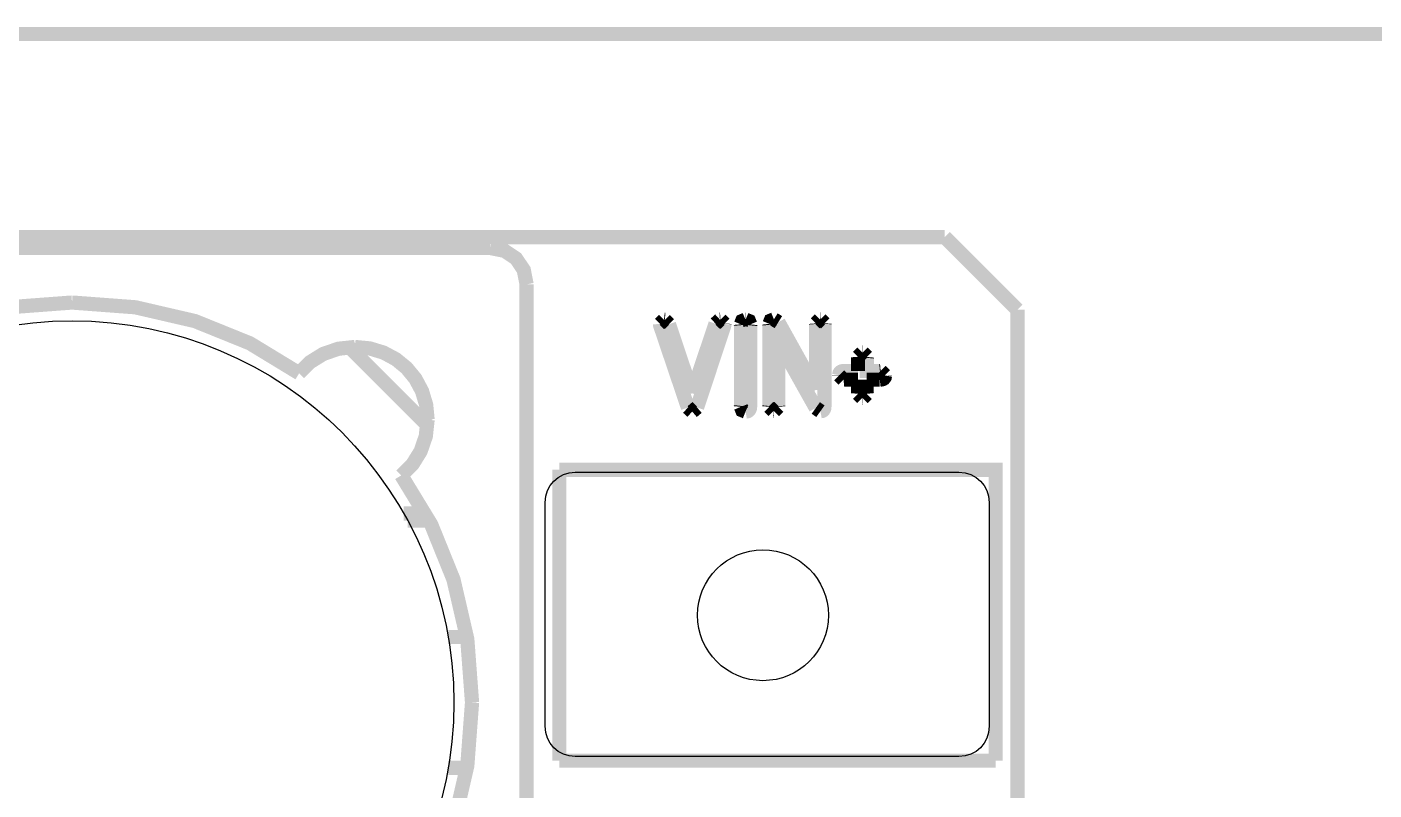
# Model space of a CAD drawing. Header units: inches. Extents: x -3.96 to 3.96, y -2.08 to 2.07.
# Drawn here: x -2.282 to -1.524, y 1.633 to 2.063 of the extents above; entities that cross this region are included whole.
import ezdxf

# ---------------------------------------------------------------- set-up
doc = ezdxf.new("R2010")
doc.units = ezdxf.units.IN
doc.layers.get('0').update_dxf_attribs({"linetype": 'CONTINUOUS'})

msp = doc.modelspace()

# ---------------------------------------------------------------- linework, layer by layer
at = {"const_width": 0.008}
for points in [[(-3.883547, -2.074882), (3.951437, -2.074882), (3.951437, 2.058976), (-3.883547, 2.058976), (-3.883547, -2.074882)], [(-3.883547, -2.074882), (3.951437, -2.074882), (3.951437, 2.058976), (-3.883547, 2.058976), (-3.883547, -2.074882)], [(-3.883547, -2.074882), (3.951437, -2.074882), (3.951437, 2.058976), (-3.883547, 2.058976), (-3.883547, -2.074882)], [(-1.765713, 1.944646), (-3.198783, 1.944646)], [(-1.765713, 1.944646), (-3.198783, 1.944646)], [(-1.765713, 1.944646), (-3.198783, 1.944646)], [(-2.492484, 1.938504), (-2.021618, 1.938504)], [(-2.492484, 1.938504), (-2.021618, 1.938504)], [(-2.492484, 1.938504), (-2.021618, 1.938504)], [(-2.001146, 1.918031), (-2.002725, 1.926089), (-2.007063, 1.932586), (-2.013561, 1.936924), (-2.021618, 1.938504)], [(-2.001146, 1.918031), (-2.002725, 1.926089), (-2.007063, 1.932586), (-2.013561, 1.936924), (-2.021618, 1.938504)], [(-2.001146, 1.918031), (-2.002725, 1.926089), (-2.007063, 1.932586), (-2.013561, 1.936924), (-2.021618, 1.938504)], [(-1.724768, 1.903701), (-1.765713, 1.944646)], [(-1.724768, 1.903701), (-1.765713, 1.944646)], [(-1.724768, 1.903701), (-1.765713, 1.944646)], [(-2.001146, 1.918031), (-2.001146, 1.447165)], [(-2.001146, 1.918031), (-2.001146, 1.447165)], [(-2.001146, 1.918031), (-2.001146, 1.447165)], [(-2.384928, 1.867966), (-2.357182, 1.884849), (-2.326262, 1.897356), (-2.292706, 1.905125), (-2.257051, 1.907795)], [(-2.384928, 1.867966), (-2.357182, 1.884849), (-2.326262, 1.897356), (-2.292706, 1.905125), (-2.257051, 1.907795)], [(-2.384928, 1.867966), (-2.357182, 1.884849), (-2.326262, 1.897356), (-2.292706, 1.905125), (-2.257051, 1.907795)], [(-2.129174, 1.867966), (-2.15692, 1.884849), (-2.187841, 1.897356), (-2.221397, 1.905125), (-2.257051, 1.907795)], [(-2.129174, 1.867966), (-2.15692, 1.884849), (-2.187841, 1.897356), (-2.221397, 1.905125), (-2.257051, 1.907795)], [(-2.129174, 1.867966), (-2.15692, 1.884849), (-2.187841, 1.897356), (-2.221397, 1.905125), (-2.257051, 1.907795)], [(-1.724768, 1.27315), (-1.724768, 1.903701)], [(-1.724768, 1.27315), (-1.724768, 1.903701)], [(-1.724768, 1.27315), (-1.724768, 1.903701)], [(-1.926064, 1.895798), (-1.923808, 1.898054)], [(-1.926064, 1.895798), (-1.923808, 1.898054)], [(-1.926064, 1.895798), (-1.923808, 1.898054)], [(-1.926064, 1.89579), (-1.926064, 1.895798)], [(-1.926064, 1.89579), (-1.926064, 1.895798)], [(-1.926064, 1.89579), (-1.926064, 1.895798)], [(-1.910317, 1.848641), (-1.925858, 1.894646), (-1.926024, 1.895308), (-1.926064, 1.895789)], [(-1.910317, 1.848641), (-1.925858, 1.894646), (-1.926024, 1.895308), (-1.926064, 1.895789)], [(-1.910317, 1.848641), (-1.925858, 1.894646), (-1.926024, 1.895308), (-1.926064, 1.895789)], [(-1.923343, 1.898006), (-1.923808, 1.898054)], [(-1.923343, 1.898006), (-1.923808, 1.898054)], [(-1.923343, 1.898006), (-1.923808, 1.898054)], [(-1.920991, 1.895605), (-1.923345, 1.898005)], [(-1.920991, 1.895605), (-1.923345, 1.898005)], [(-1.920991, 1.895605), (-1.923345, 1.898005)], [(-1.92099, 1.895606), (-1.907963, 1.856663)], [(-1.92099, 1.895606), (-1.907963, 1.856663)], [(-1.92099, 1.895606), (-1.907963, 1.856663)], [(-1.907963, 1.856663), (-1.894754, 1.89588)], [(-1.907963, 1.856663), (-1.894754, 1.89588)], [(-1.907963, 1.856663), (-1.894754, 1.89588)], [(-1.889749, 1.895743), (-1.889849, 1.894933), (-1.890069, 1.894166), (-1.905175, 1.848709)], [(-1.889749, 1.895743), (-1.889849, 1.894933), (-1.890069, 1.894166), (-1.905175, 1.848709)], [(-1.889749, 1.895743), (-1.889849, 1.894933), (-1.890069, 1.894166), (-1.905175, 1.848709)], [(-1.894754, 1.895881), (-1.892286, 1.898143)], [(-1.894754, 1.895881), (-1.892286, 1.898143)], [(-1.894754, 1.895881), (-1.892286, 1.898143)], [(-1.892286, 1.898143), (-1.891969, 1.898165)], [(-1.892286, 1.898143), (-1.891969, 1.898165)], [(-1.892286, 1.898143), (-1.891969, 1.898165)], [(-1.88974, 1.895937), (-1.891969, 1.898165)], [(-1.88974, 1.895937), (-1.891969, 1.898165)], [(-1.88974, 1.895937), (-1.891969, 1.898165)], [(-1.88974, 1.895937), (-1.889749, 1.895743)], [(-1.88974, 1.895937), (-1.889749, 1.895743)], [(-1.88974, 1.895937), (-1.889749, 1.895743)], [(-1.880518, 1.895554), (-1.87977, 1.897395), (-1.877929, 1.898143)], [(-1.880518, 1.895554), (-1.87977, 1.897395), (-1.877929, 1.898143)], [(-1.880518, 1.895554), (-1.87977, 1.897395), (-1.877929, 1.898143)], [(-1.880518, 1.895554), (-1.88047, 1.895056)], [(-1.880518, 1.895554), (-1.88047, 1.895056)], [(-1.880518, 1.895554), (-1.88047, 1.895056)], [(-1.88047, 1.8496), (-1.88047, 1.895057)], [(-1.88047, 1.8496), (-1.88047, 1.895057)], [(-1.88047, 1.8496), (-1.88047, 1.895057)], [(-1.877865, 1.898143), (-1.877929, 1.898143)], [(-1.877865, 1.898143), (-1.877929, 1.898143)], [(-1.877865, 1.898143), (-1.877929, 1.898143)], [(-1.875259, 1.894966), (-1.875259, 1.849669), (-1.875422, 1.848229), (-1.875626, 1.847664), (-1.875911, 1.847201), (-1.876277, 1.846841), (-1.876725, 1.846584), (-1.877865, 1.846378)], [(-1.875259, 1.894966), (-1.875259, 1.849669), (-1.875422, 1.848229), (-1.875626, 1.847664), (-1.875911, 1.847201), (-1.876277, 1.846841), (-1.876725, 1.846584), (-1.877865, 1.846378)], [(-1.875259, 1.894966), (-1.875259, 1.849669), (-1.875422, 1.848229), (-1.875626, 1.847664), (-1.875911, 1.847201), (-1.876277, 1.846841), (-1.876725, 1.846584), (-1.877865, 1.846378)], [(-1.877863, 1.898143), (-1.877844, 1.898143)], [(-1.877863, 1.898143), (-1.877844, 1.898143)], [(-1.877863, 1.898143), (-1.877844, 1.898143)], [(-1.875204, 1.895503), (-1.875967, 1.89738), (-1.877844, 1.898143)], [(-1.875204, 1.895503), (-1.875967, 1.89738), (-1.877844, 1.898143)], [(-1.875204, 1.895503), (-1.875967, 1.89738), (-1.877844, 1.898143)], [(-1.875204, 1.895503), (-1.875259, 1.894967)], [(-1.875204, 1.895503), (-1.875259, 1.894967)], [(-1.875204, 1.895503), (-1.875259, 1.894967)], [(-1.864437, 1.895794), (-1.863707, 1.897593), (-1.861911, 1.898326)], [(-1.864437, 1.895794), (-1.863707, 1.897593), (-1.861911, 1.898326)], [(-1.864437, 1.895794), (-1.863707, 1.897593), (-1.861911, 1.898326)], [(-1.864437, 1.895794), (-1.864381, 1.895264)], [(-1.864437, 1.895794), (-1.864381, 1.895264)], [(-1.864437, 1.895794), (-1.864381, 1.895264)], [(-1.864381, 1.849509), (-1.864381, 1.895263)], [(-1.864381, 1.849509), (-1.864381, 1.895263)], [(-1.864381, 1.849509), (-1.864381, 1.895263)], [(-1.8594, 1.89675), (-1.861911, 1.898325)], [(-1.8594, 1.89675), (-1.861911, 1.898325)], [(-1.8594, 1.89675), (-1.861911, 1.898325)], [(-1.838327, 1.848435), (-1.859444, 1.886121), (-1.859444, 1.849441)], [(-1.838327, 1.848435), (-1.859444, 1.886121), (-1.859444, 1.849441)], [(-1.838327, 1.848435), (-1.859444, 1.886121), (-1.859444, 1.849441)], [(-1.859398, 1.896748), (-1.83819, 1.858628)], [(-1.859398, 1.896748), (-1.83819, 1.858628)], [(-1.859398, 1.896748), (-1.83819, 1.858628)], [(-1.83822, 1.896086), (-1.835976, 1.89833)], [(-1.83822, 1.896086), (-1.835976, 1.89833)], [(-1.83822, 1.896086), (-1.835976, 1.89833)], [(-1.83822, 1.896086), (-1.83819, 1.89572)], [(-1.83822, 1.896086), (-1.83819, 1.89572)], [(-1.83822, 1.896086), (-1.83819, 1.89572)], [(-1.83819, 1.858628), (-1.83819, 1.89572)], [(-1.83819, 1.858628), (-1.83819, 1.89572)], [(-1.83819, 1.858628), (-1.83819, 1.89572)], [(-1.835835, 1.898326), (-1.835976, 1.89833)], [(-1.835835, 1.898326), (-1.835976, 1.89833)], [(-1.835835, 1.898326), (-1.835976, 1.89833)], [(-1.835837, 1.898325), (-1.835644, 1.898333)], [(-1.835837, 1.898325), (-1.835644, 1.898333)], [(-1.835837, 1.898325), (-1.835644, 1.898333)], [(-1.833459, 1.895811), (-1.833459, 1.849441), (-1.833601, 1.848191), (-1.833778, 1.8477), (-1.834025, 1.847298), (-1.834343, 1.846985), (-1.834732, 1.846762), (-1.835722, 1.846584)], [(-1.833459, 1.895811), (-1.833459, 1.849441), (-1.833601, 1.848191), (-1.833778, 1.8477), (-1.834025, 1.847298), (-1.834343, 1.846985), (-1.834732, 1.846762), (-1.835722, 1.846584)], [(-1.833459, 1.895811), (-1.833459, 1.849441), (-1.833601, 1.848191), (-1.833778, 1.8477), (-1.834025, 1.847298), (-1.834343, 1.846985), (-1.834732, 1.846762), (-1.835722, 1.846584)], [(-1.833437, 1.896126), (-1.835644, 1.898333)], [(-1.833437, 1.896126), (-1.835644, 1.898333)], [(-1.833437, 1.896126), (-1.835644, 1.898333)], [(-1.833437, 1.896126), (-1.833459, 1.895811)], [(-1.833437, 1.896126), (-1.833459, 1.895811)], [(-1.833437, 1.896126), (-1.833459, 1.895811)], [(-2.12927, 1.868046), (-2.123058, 1.874214), (-2.1156, 1.87885), (-2.107113, 1.881768), (-2.097813, 1.882782)], [(-2.12927, 1.868046), (-2.123058, 1.874214), (-2.1156, 1.87885), (-2.107113, 1.881768), (-2.097813, 1.882782)], [(-2.12927, 1.868046), (-2.123058, 1.874214), (-2.1156, 1.87885), (-2.107113, 1.881768), (-2.097813, 1.882782)], [(-2.056984, 1.838752), (-2.100897, 1.882665)], [(-2.056984, 1.838752), (-2.100897, 1.882665)], [(-2.056984, 1.838752), (-2.100897, 1.882665)], [(-2.056868, 1.841837), (-2.057683, 1.850209), (-2.060027, 1.857951), (-2.063751, 1.864913), (-2.068704, 1.870946), (-2.074737, 1.8759), (-2.081699, 1.879623), (-2.089441, 1.881967), (-2.097813, 1.882782)], [(-2.056868, 1.841837), (-2.057683, 1.850209), (-2.060027, 1.857951), (-2.063751, 1.864913), (-2.068704, 1.870946), (-2.074737, 1.8759), (-2.081699, 1.879623), (-2.089441, 1.881967), (-2.097813, 1.882782)], [(-2.056868, 1.841837), (-2.057683, 1.850209), (-2.060027, 1.857951), (-2.063751, 1.864913), (-2.068704, 1.870946), (-2.074737, 1.8759), (-2.081699, 1.879623), (-2.089441, 1.881967), (-2.097813, 1.882782)], [(-1.814564, 1.877252), (-1.812179, 1.879637)], [(-1.814564, 1.877252), (-1.812179, 1.879637)], [(-1.814564, 1.877252), (-1.812179, 1.879637)], [(-1.814564, 1.877252), (-1.814536, 1.876887)], [(-1.814564, 1.877252), (-1.814536, 1.876887)], [(-1.814564, 1.877252), (-1.814536, 1.876887)], [(-1.814536, 1.869278), (-1.814536, 1.876888)], [(-1.814536, 1.869278), (-1.814536, 1.876888)], [(-1.814536, 1.869278), (-1.814536, 1.876888)], [(-1.812, 1.879631), (-1.812179, 1.879637)], [(-1.812, 1.879631), (-1.812179, 1.879637)], [(-1.812, 1.879631), (-1.812179, 1.879637)], [(-1.811999, 1.879631), (-1.811978, 1.879631)], [(-1.811999, 1.879631), (-1.811978, 1.879631)], [(-1.811999, 1.879631), (-1.811978, 1.879631)], [(-1.809526, 1.877179), (-1.811978, 1.879631)], [(-1.809526, 1.877179), (-1.811978, 1.879631)], [(-1.809526, 1.877179), (-1.811978, 1.879631)], [(-1.809526, 1.877179), (-1.809577, 1.876682)], [(-1.809526, 1.877179), (-1.809577, 1.876682)], [(-1.809526, 1.877179), (-1.809577, 1.876682)], [(-1.82514, 1.866924), (-1.824956, 1.867954), (-1.824726, 1.868358), (-1.824403, 1.868689), (-1.823989, 1.868947), (-1.823482, 1.869131), (-1.822192, 1.869278), (-1.814536, 1.869278)], [(-1.82514, 1.866924), (-1.824956, 1.867954), (-1.824726, 1.868358), (-1.824403, 1.868689), (-1.823989, 1.868947), (-1.823482, 1.869131), (-1.822192, 1.869278), (-1.814536, 1.869278)], [(-1.82514, 1.866924), (-1.824956, 1.867954), (-1.824726, 1.868358), (-1.824403, 1.868689), (-1.823989, 1.868947), (-1.823482, 1.869131), (-1.822192, 1.869278), (-1.814536, 1.869278)], [(-1.809577, 1.876683), (-1.809577, 1.869255), (-1.802241, 1.869255)], [(-1.809577, 1.876683), (-1.809577, 1.869255), (-1.802241, 1.869255)], [(-1.809577, 1.876683), (-1.809577, 1.869255), (-1.802241, 1.869255)], [(-1.802243, 1.869255), (-1.801805, 1.869294)], [(-1.802243, 1.869255), (-1.801805, 1.869294)], [(-1.802243, 1.869255), (-1.801805, 1.869294)], [(-1.799359, 1.866848), (-1.801805, 1.869294)], [(-1.799359, 1.866848), (-1.801805, 1.869294)], [(-1.799359, 1.866848), (-1.801805, 1.869294)], [(-1.825143, 1.866805), (-1.825141, 1.866925)], [(-1.825143, 1.866805), (-1.825141, 1.866925)], [(-1.825143, 1.866805), (-1.825141, 1.866925)], [(-1.825143, 1.866805), (-1.822688, 1.86435)], [(-1.825143, 1.866805), (-1.822688, 1.86435)], [(-1.825143, 1.866805), (-1.822688, 1.86435)], [(-1.822262, 1.864387), (-1.822688, 1.86435)], [(-1.822262, 1.864387), (-1.822688, 1.86435)], [(-1.822262, 1.864387), (-1.822688, 1.86435)], [(-1.814536, 1.864387), (-1.822261, 1.864387)], [(-1.814536, 1.864387), (-1.822261, 1.864387)], [(-1.814536, 1.864387), (-1.822261, 1.864387)], [(-1.814536, 1.8568), (-1.814536, 1.864387)], [(-1.814536, 1.8568), (-1.814536, 1.864387)], [(-1.814536, 1.8568), (-1.814536, 1.864387)], [(-1.809668, 1.864387), (-1.809668, 1.856868)], [(-1.802309, 1.864387), (-1.809668, 1.864387)], [(-1.809668, 1.864387), (-1.809668, 1.856868)], [(-1.802309, 1.864387), (-1.809668, 1.864387)], [(-1.809668, 1.864387), (-1.809668, 1.856868)], [(-1.802309, 1.864387), (-1.809668, 1.864387)], [(-1.799361, 1.866741), (-1.799545, 1.865711), (-1.799776, 1.865307), (-1.800098, 1.864976), (-1.800513, 1.864718), (-1.801019, 1.864534), (-1.802309, 1.864387)], [(-1.799361, 1.866741), (-1.799545, 1.865711), (-1.799776, 1.865307), (-1.800098, 1.864976), (-1.800513, 1.864718), (-1.801019, 1.864534), (-1.802309, 1.864387)], [(-1.799361, 1.866741), (-1.799545, 1.865711), (-1.799776, 1.865307), (-1.800098, 1.864976), (-1.800513, 1.864718), (-1.801019, 1.864534), (-1.802309, 1.864387)], [(-1.799359, 1.866848), (-1.799361, 1.866741)], [(-1.799359, 1.866848), (-1.799361, 1.866741)], [(-1.799359, 1.866848), (-1.799361, 1.866741)], [(-1.814564, 1.856433), (-1.814536, 1.856801)], [(-1.814564, 1.856433), (-1.814536, 1.856801)], [(-1.814564, 1.856433), (-1.814536, 1.856801)], [(-1.814564, 1.856433), (-1.812158, 1.854027)], [(-1.814564, 1.856433), (-1.812158, 1.854027)], [(-1.814564, 1.856433), (-1.812158, 1.854027)], [(-1.811978, 1.854034), (-1.812158, 1.854027)], [(-1.811978, 1.854034), (-1.812158, 1.854027)], [(-1.811978, 1.854034), (-1.812158, 1.854027)], [(-1.811976, 1.854034), (-1.811968, 1.854034)], [(-1.811976, 1.854034), (-1.811968, 1.854034)], [(-1.811976, 1.854034), (-1.811968, 1.854034)], [(-1.809618, 1.856384), (-1.811968, 1.854034)], [(-1.809618, 1.856384), (-1.811968, 1.854034)], [(-1.809618, 1.856384), (-1.811968, 1.854034)], [(-1.809618, 1.856384), (-1.809668, 1.856869)], [(-1.809618, 1.856384), (-1.809668, 1.856869)], [(-1.809618, 1.856384), (-1.809668, 1.856869)], [(-1.910318, 1.848642), (-1.907894, 1.846378)], [(-1.910318, 1.848642), (-1.907894, 1.846378)], [(-1.910318, 1.848642), (-1.907894, 1.846378)], [(-1.905176, 1.848709), (-1.907894, 1.846378)], [(-1.905176, 1.848709), (-1.907894, 1.846378)], [(-1.905176, 1.848709), (-1.907894, 1.846378)], [(-1.880529, 1.849044), (-1.88047, 1.849598)], [(-1.880529, 1.849044), (-1.88047, 1.849598)], [(-1.880529, 1.849044), (-1.88047, 1.849598)], [(-1.880529, 1.849044), (-1.879758, 1.847149), (-1.877863, 1.846378)], [(-1.880529, 1.849044), (-1.879758, 1.847149), (-1.877863, 1.846378)], [(-1.880529, 1.849044), (-1.879758, 1.847149), (-1.877863, 1.846378)], [(-1.864428, 1.849043), (-1.864381, 1.84951)], [(-1.864428, 1.849043), (-1.864381, 1.84951)], [(-1.864428, 1.849043), (-1.864381, 1.84951)], [(-1.864428, 1.849043), (-1.862083, 1.846698)], [(-1.864428, 1.849043), (-1.862083, 1.846698)], [(-1.864428, 1.849043), (-1.862083, 1.846698)], [(-1.86205, 1.846698), (-1.862083, 1.846698)], [(-1.86205, 1.846698), (-1.862083, 1.846698)], [(-1.86205, 1.846698), (-1.862083, 1.846698)], [(-1.862048, 1.846698), (-1.861834, 1.846689)], [(-1.862048, 1.846698), (-1.861834, 1.846689)], [(-1.862048, 1.846698), (-1.861834, 1.846689)], [(-1.85942, 1.849102), (-1.861834, 1.846689)], [(-1.85942, 1.849102), (-1.861834, 1.846689)], [(-1.85942, 1.849102), (-1.861834, 1.846689)], [(-1.85942, 1.849102), (-1.859444, 1.849442)], [(-1.85942, 1.849102), (-1.859444, 1.849442)], [(-1.85942, 1.849102), (-1.859444, 1.849442)], [(-1.838326, 1.848433), (-1.835724, 1.846584)], [(-1.838326, 1.848433), (-1.835724, 1.846584)], [(-1.838326, 1.848433), (-1.835724, 1.846584)], [(-2.056868, 1.841837), (-2.057882, 1.832537), (-2.0608, 1.82405), (-2.065436, 1.816592), (-2.071604, 1.81038)], [(-2.056868, 1.841837), (-2.057882, 1.832537), (-2.0608, 1.82405), (-2.065436, 1.816592), (-2.071604, 1.81038)], [(-2.056868, 1.841837), (-2.057882, 1.832537), (-2.0608, 1.82405), (-2.065436, 1.816592), (-2.071604, 1.81038)], [(-2.031854, 1.682598), (-2.034524, 1.718253), (-2.042294, 1.751809), (-2.0548, 1.782729), (-2.071683, 1.810475)], [(-2.031854, 1.682598), (-2.034524, 1.718253), (-2.042294, 1.751809), (-2.0548, 1.782729), (-2.071683, 1.810475)], [(-2.031854, 1.682598), (-2.034524, 1.718253), (-2.042294, 1.751809), (-2.0548, 1.782729), (-2.071683, 1.810475)], [(-1.98272, 1.813622), (-1.98272, 1.649843)], [(-1.98272, 1.813622), (-1.737051, 1.813622), (-1.737051, 1.649843)], [(-1.98272, 1.813622), (-1.98272, 1.649843)], [(-1.98272, 1.813622), (-1.737051, 1.813622), (-1.737051, 1.649843)], [(-1.98272, 1.813622), (-1.98272, 1.649843)], [(-1.98272, 1.813622), (-1.737051, 1.813622), (-1.737051, 1.649843)], [(-2.070302, 1.789055), (-2.058606, 1.789055)], [(-2.070302, 1.789055), (-2.058606, 1.789055)], [(-2.070302, 1.789055), (-2.058606, 1.789055)], [(-2.068027, 1.784961), (-2.056463, 1.784961)], [(-2.068027, 1.784961), (-2.056463, 1.784961)], [(-2.068027, 1.784961), (-2.056463, 1.784961)], [(-2.045272, 1.719449), (-2.03489, 1.719449)], [(-2.045272, 1.719449), (-2.03489, 1.719449)], [(-2.045272, 1.719449), (-2.03489, 1.719449)], [(-2.031854, 1.682598), (-2.034524, 1.646944), (-2.042294, 1.613388), (-2.0548, 1.582468), (-2.071683, 1.554722)], [(-2.031854, 1.682598), (-2.034524, 1.646944), (-2.042294, 1.613388), (-2.0548, 1.582468), (-2.071683, 1.554722)], [(-2.031854, 1.682598), (-2.034524, 1.646944), (-2.042294, 1.613388), (-2.0548, 1.582468), (-2.071683, 1.554722)], [(-1.98272, 1.649843), (-1.737051, 1.649843)], [(-1.98272, 1.649843), (-1.737051, 1.649843)], [(-1.98272, 1.649843), (-1.737051, 1.649843)], [(-2.03489, 1.645748), (-2.045272, 1.645748)], [(-2.03489, 1.645748), (-2.045272, 1.645748)], [(-2.03489, 1.645748), (-2.045272, 1.645748)]]:
    msp.add_lwpolyline(points, dxfattribs=at)
msp.add_lwpolyline([(-1.973713, 1.812205), (-1.757713, 1.812205), (-1.754237, 1.811867), (-1.751022, 1.810893), (-1.748131, 1.809347), (-1.745627, 1.807291), (-1.74357, 1.804786), (-1.742024, 1.801895), (-1.741051, 1.798681), (-1.740713, 1.795205), (-1.740713, 1.669205), (-1.741051, 1.665729), (-1.742024, 1.662515), (-1.74357, 1.659624), (-1.745627, 1.657119), (-1.748131, 1.655062), (-1.751022, 1.653516), (-1.754237, 1.652543), (-1.757713, 1.652205), (-1.973713, 1.652205), (-1.977189, 1.652543), (-1.980403, 1.653516), (-1.983294, 1.655062), (-1.985798, 1.657119), (-1.987855, 1.659624), (-1.989401, 1.662515), (-1.990374, 1.665729), (-1.990713, 1.669205), (-1.990713, 1.795205), (-1.990374, 1.798681), (-1.989401, 1.801895), (-1.987855, 1.804786), (-1.985798, 1.807291), (-1.983294, 1.809347), (-1.980403, 1.810893), (-1.977189, 1.811867), (-1.973713, 1.812205)], close=True)
for centre, radius in [((-2.257051, 1.682598), 0.214961), ((-2.257051, 1.682598), 0.214961), ((-2.257051, 1.682598), 0.214961), ((-1.868075, 1.731732), 0.03685), ((-1.868075, 1.731732), 0.03685), ((-1.868075, 1.731732), 0.03685)]:
    msp.add_circle(centre, radius)

doc.saveas('drawing.dxf')
